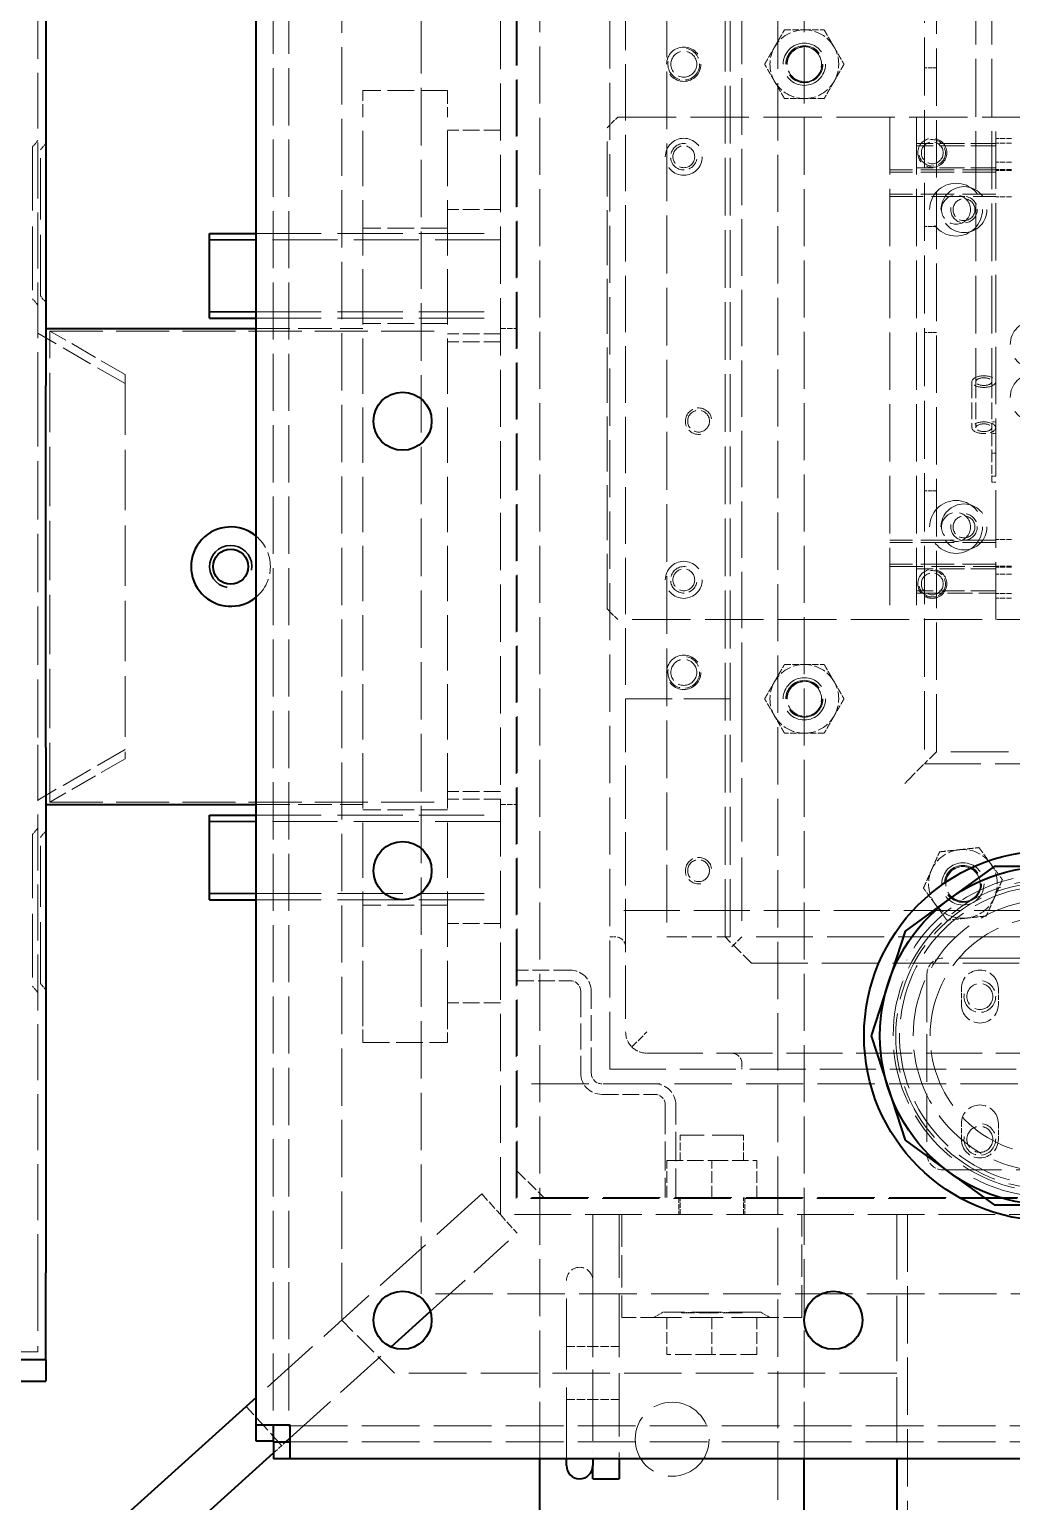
# Model space of a CAD drawing. Header units: millimetres. Extents: x 0 to 5945, y 0 to 4205.
# Drawn here: x 1414.8 to 1600.6, y 2263.7 to 2542 of the extents above; entities that cross this region are included whole.
import ezdxf

# ---------------------------------------------------------------- set-up
doc = ezdxf.new("R2010")
doc.units = ezdxf.units.MM
doc.header["$LTSCALE"] = 5
doc.linetypes.add('DASHED', pattern=[0.2067, 0.1654, -0.0413])
for name, color, linetype, lineweight in [('가려진 것(ISO)', 2, 'DASHED', 18), ('가시적인 것(ISO)', 3, 'Continuous', 40), ('가시적인 좁은 것(ISO)', 3, 'Continuous', 35)]:
    doc.layers.add(name, color=color, linetype=linetype, lineweight=lineweight)

msp = doc.modelspace()

# ---------------------------------------------------------------- linework, layer by layer
at = {"layer": '가려진 것(ISO)', "ltscale": 13.090868}
msp.add_line((1556.376, 2250.457), (1556.376, 2940.457), dxfattribs=at)
at = {"layer": '가려진 것(ISO)', "ltscale": 13.050315}
for p, q in [((1511.376, 2271.757), (1511.376, 2919.157)), ((1561.376, 2271.757), (1561.376, 2919.157))]:
    msp.add_line(p, q, dxfattribs=at)
at = {"layer": '가려진 것(ISO)', "ltscale": 13.064468}
for p, q in [((1460.876, 2912.757), (1460.876, 2278.157)), ((1463.876, 2912.757), (1463.876, 2278.157))]:
    msp.add_line(p, q, dxfattribs=at)
at = {"layer": '가려진 것(ISO)', "ltscale": 13.0844}
msp.add_line((1473.876, 2297.957), (1473.876, 2892.957), dxfattribs=at)
at = {"layer": '가려진 것(ISO)', "ltscale": 13.097809}
msp.add_line((1503.876, 2317.957), (1503.876, 2872.957), dxfattribs=at)
at = {"layer": '가려진 것(ISO)', "ltscale": 12.956211}
msp.add_line((1506.876, 2320.957), (1506.876, 2869.957), dxfattribs=at)
at = {"layer": '가려진 것(ISO)', "ltscale": 12.946771}
msp.add_line((1507.076, 2321.157), (1507.076, 2869.757), dxfattribs=at)
at = {"layer": '가려진 것(ISO)', "ltscale": 13.075485}
msp.add_line((1524.576, 2345.457), (1524.576, 2845.457), dxfattribs=at)
at = {"layer": '가려진 것(ISO)', "ltscale": 13.194353}
for p, q in [((1535.376, 2820.457), (1535.376, 2370.457)), ((1546.376, 2370.457), (1546.376, 2820.457)), ((1547.376, 2370.457), (1547.376, 2820.457)), ((2036.376, 2405.457), (1586.376, 2405.457))]:
    msp.add_line(p, q, dxfattribs=at)
at = {"layer": '가려진 것(ISO)', "ltscale": 13.290483}
msp.add_line((1584.076, 2787.757), (1584.076, 2403.157), dxfattribs=at)
at = {"layer": '가려진 것(ISO)', "ltscale": 13.131522}
for p, q in [((1586.376, 2405.457), (1586.376, 2785.457)), ((1488.876, 2302.957), (1488.876, 2587.957)), ((1577.576, 2525.457), (1577.576, 2430.457)), ((1582.576, 2525.457), (1582.576, 2430.457)), ((1597.576, 2430.457), (1597.576, 2525.457)), ((1578.876, 2287.957), (1483.876, 2287.957))]:
    msp.add_line(p, q, dxfattribs=at)
at = {"layer": '가려진 것(ISO)', "ltscale": 12.901145}
for p, q in [((1527.576, 2655.457), (1527.576, 2415.457)), ((1549.576, 2415.457), (1549.576, 2655.457)), ((1551.376, 2365.457), (2071.376, 2365.457))]:
    msp.add_line(p, q, dxfattribs=at)
at = {"layer": '가려진 것(ISO)', "ltscale": 13.223674}
for p, q in [((1593.826, 2618.459), (1593.826, 2475.437)), ((1596.826, 2618.459), (1596.826, 2475.437))]:
    msp.add_line(p, q, dxfattribs=at)
at = {"layer": '가려진 것(ISO)', "ltscale": 12.787186}
for p, q in [((1416.376, 2573.494), (1416.376, 2474.146)), ((1416.376, 2406.768), (1416.376, 2307.42))]:
    msp.add_line(p, q, dxfattribs=at)
at = {"layer": '가려진 것(ISO)', "ltscale": 0.87606}
for p, q in [((1586.376, 2534.757), (1584.076, 2534.757)), ((1586.376, 2504.757), (1584.076, 2504.757)), ((1586.376, 2484.757), (1584.076, 2484.757)), ((1586.376, 2454.757), (1584.076, 2454.757)), ((1586.376, 2434.757), (1584.076, 2434.757))]:
    msp.add_line(p, q, dxfattribs=at)
at = {"layer": '가려진 것(ISO)', "ltscale": 2.991791}
for p, q in [((1477.876, 2525.457), (1477.876, 2530.457)), ((1493.876, 2530.457), (1493.876, 2525.457)), ((1477.876, 2350.457), (1477.876, 2355.457)), ((1493.876, 2355.457), (1493.876, 2350.457))]:
    msp.add_line(p, q, dxfattribs=at)
at = {"layer": '가려진 것(ISO)', "ltscale": 6.094929}
for p, q in [((1493.876, 2530.457), (1477.876, 2530.457)), ((1493.876, 2504.457), (1477.876, 2504.457)), ((1493.876, 2486.457), (1477.876, 2486.457)), ((1493.876, 2394.457), (1477.876, 2394.457)), ((1493.876, 2376.457), (1477.876, 2376.457)), ((1477.876, 2350.457), (1493.876, 2350.457))]:
    msp.add_line(p, q, dxfattribs=at)
at = {"layer": '가려진 것(ISO)', "ltscale": 12.653046}
for p, q in [((1477.876, 2355.457), (1477.876, 2525.457)), ((1493.876, 2355.457), (1493.876, 2525.457))]:
    msp.add_line(p, q, dxfattribs=at)
at = {"layer": '가려진 것(ISO)', "ltscale": 1.077359}
for p, q in [((1524.076, 2523.457), (1526.076, 2525.457)), ((1526.076, 2430.457), (1524.076, 2432.457))]:
    msp.add_line(p, q, dxfattribs=at)
at = {"layer": '가려진 것(ISO)', "ltscale": 13.3425}
for p, q in [((1526.076, 2525.457), (1788.076, 2525.457)), ((1788.076, 2430.457), (1526.076, 2430.457))]:
    msp.add_line(p, q, dxfattribs=at)
at = {"layer": '가려진 것(ISO)', "ltscale": 3.809293}
for p, q in [((1503.876, 2522.957), (1493.876, 2522.957)), ((1503.876, 2507.957), (1493.876, 2507.957)), ((1503.876, 2484.457), (1493.876, 2484.457)), ((1503.876, 2482.957), (1493.876, 2482.957)), ((1593.076, 2475.437), (1593.076, 2466.716)), ((1593.826, 2475.437), (1593.826, 2466.716)), ((1596.826, 2475.437), (1596.826, 2466.716)), ((1503.876, 2397.957), (1493.876, 2397.957)), ((1503.876, 2396.457), (1493.876, 2396.457)), ((1503.876, 2372.957), (1493.876, 2372.957)), ((1517.076, 2364.157), (1507.076, 2364.157)), ((1507.076, 2362.157), (1517.076, 2362.157)), ((1503.876, 2357.957), (1493.876, 2357.957)), ((1523.076, 2340.657), (1533.076, 2340.657)), ((1462.501, 2274.245), (1455.806, 2281.672))]:
    msp.add_line(p, q, dxfattribs=at)
at = {"layer": '가려진 것(ISO)', "ltscale": 12.578616}
msp.add_line((1524.076, 2432.457), (1524.076, 2523.457), dxfattribs=at)
at = {"layer": '가려진 것(ISO)', "ltscale": 0.592536}
for p, q in [((1416.376, 2521.003), (1415.376, 2519.811)), ((1417.876, 2520.457), (1416.876, 2519.265)), ((1417.876, 2490.457), (1416.876, 2491.649)), ((1416.376, 2489.911), (1415.376, 2491.103)), ((1416.376, 2391.003), (1415.376, 2389.811)), ((1417.876, 2390.457), (1416.876, 2389.265)), ((1416.376, 2359.911), (1415.376, 2361.103)), ((1417.876, 2360.457), (1416.876, 2361.649))]:
    msp.add_line(p, q, dxfattribs=at)
at = {"layer": '가려진 것(ISO)', "ltscale": 14.544446}
for p, q in [((1415.376, 2519.811), (1415.376, 2491.103)), ((1415.376, 2389.811), (1415.376, 2361.103))]:
    msp.add_line(p, q, dxfattribs=at)
at = {"layer": '가려진 것(ISO)', "ltscale": 13.991255}
for p, q in [((1416.876, 2491.649), (1416.876, 2519.265)), ((1416.876, 2361.649), (1416.876, 2389.265))]:
    msp.add_line(p, q, dxfattribs=at)
at = {"layer": '가려진 것(ISO)', "ltscale": 5.71399}
for p, q in [((1597.576, 2520.457), (1582.576, 2520.457)), ((1597.576, 2520.024), (1582.576, 2520.024)), ((1597.576, 2515.89), (1582.576, 2515.89)), ((1597.576, 2440.024), (1582.576, 2440.024)), ((1597.576, 2435.89), (1582.576, 2435.89)), ((1582.576, 2435.457), (1597.576, 2435.457))]:
    msp.add_line(p, q, dxfattribs=at)
at = {"layer": '가려진 것(ISO)', "ltscale": 1.142718}
for p, q in [((1600.576, 2521.407), (1597.576, 2521.407)), ((1600.576, 2520.557), (1597.576, 2520.557)), ((1600.576, 2516.907), (1597.576, 2516.907)), ((1600.576, 2515.557), (1597.576, 2515.557)), ((1600.576, 2515.357), (1597.576, 2515.357)), ((1600.576, 2510.357), (1597.576, 2510.357)), ((1600.576, 2445.557), (1597.576, 2445.557)), ((1600.576, 2440.557), (1597.576, 2440.557)), ((1600.576, 2440.357), (1597.576, 2440.357)), ((1600.576, 2439.007), (1597.576, 2439.007)), ((1600.576, 2435.357), (1597.576, 2435.357)), ((1600.576, 2434.507), (1597.576, 2434.507)), ((1591.076, 2357.657), (1591.076, 2360.657)), ((1598.076, 2360.657), (1598.076, 2357.657)), ((1591.076, 2332.157), (1591.076, 2335.157)), ((1598.076, 2335.157), (1598.076, 2332.157))]:
    msp.add_line(p, q, dxfattribs=at)
at = {"layer": '가려진 것(ISO)', "ltscale": 7.618686}
for p, q in [((1597.576, 2515.457), (1577.576, 2515.457)), ((1597.576, 2515.024), (1577.576, 2515.024)), ((1597.576, 2510.89), (1577.576, 2510.89)), ((1577.576, 2510.457), (1597.576, 2510.457)), ((1597.576, 2445.457), (1577.576, 2445.457)), ((1597.576, 2445.024), (1577.576, 2445.024)), ((1597.576, 2440.89), (1577.576, 2440.89)), ((1577.576, 2440.457), (1597.576, 2440.457)), ((1553.876, 2298.457), (1533.876, 2298.457))]:
    msp.add_line(p, q, dxfattribs=at)
at = {"layer": '가려진 것(ISO)', "ltscale": 14.900823}
for p, q in [((1457.676, 2503.457), (1503.876, 2503.457)), ((1503.876, 2502.252), (1457.676, 2502.252)), ((1457.676, 2488.663), (1503.876, 2488.663)), ((1457.676, 2487.457), (1503.876, 2487.457)), ((1457.676, 2393.457), (1503.876, 2393.457)), ((1503.876, 2392.252), (1457.676, 2392.252)), ((1457.676, 2378.663), (1503.876, 2378.663)), ((1457.676, 2377.457), (1503.876, 2377.457)), ((1578.876, 2317.957), (1578.876, 2271.757))]:
    msp.add_line(p, q, dxfattribs=at)
at = {"layer": '가려진 것(ISO)', "ltscale": 7.257769}
for p, q in [((1432.876, 2475.065), (1416.376, 2484.591)), ((1432.876, 2405.849), (1416.376, 2396.323))]:
    msp.add_line(p, q, dxfattribs=at)
at = {"layer": '가려진 것(ISO)', "ltscale": 13.542133}
msp.add_line((1418.656, 2395.907), (1418.656, 2485.007), dxfattribs=at)
at = {"layer": '가려진 것(ISO)', "ltscale": 12.130395}
for p, q in [((1418.656, 2485.007), (1493.876, 2485.007)), ((1418.656, 2395.907), (1493.876, 2395.907))]:
    msp.add_line(p, q, dxfattribs=at)
at = {"layer": '가려진 것(ISO)', "ltscale": 6.255117}
for p, q in [((1432.876, 2476.797), (1418.656, 2485.007)), ((1432.876, 2404.117), (1418.656, 2395.907))]:
    msp.add_line(p, q, dxfattribs=at)
at = {"layer": '가려진 것(ISO)', "ltscale": 7.694874}
for p, q in [((1457.676, 2485.457), (1477.876, 2485.457)), ((1457.676, 2395.457), (1477.876, 2395.457))]:
    msp.add_line(p, q, dxfattribs=at)
at = {"layer": '가려진 것(ISO)', "ltscale": 1.218906}
for p, q in [((1503.876, 2485.457), (1507.076, 2485.457)), ((1503.876, 2395.457), (1507.076, 2395.457)), ((1537.626, 2321.157), (1537.626, 2317.957)), ((1537.876, 2317.957), (1537.876, 2321.157)), ((1549.876, 2317.957), (1549.876, 2321.157)), ((1550.126, 2321.157), (1550.126, 2317.957))]:
    msp.add_line(p, q, dxfattribs=at)
at = {"layer": '가려진 것(ISO)', "ltscale": 13.808017}
msp.add_line((1432.876, 2476.797), (1432.876, 2404.117), dxfattribs=at)
at = {"layer": '가려진 것(ISO)', "ltscale": 13.307397}
msp.add_line((1416.376, 2474.146), (1416.376, 2406.768), dxfattribs=at)
at = {"layer": '가려진 것(ISO)', "ltscale": 0.285604}
for p, q in [((1597.576, 2467.817), (1596.826, 2467.817)), ((1597.576, 2465.615), (1596.826, 2465.615)), ((1596.826, 2461.94), (1597.576, 2461.94)), ((1596.826, 2457.54), (1597.576, 2457.54)), ((1596.826, 2456.44), (1597.576, 2456.44))]:
    msp.add_line(p, q, dxfattribs=at)
at = {"layer": '가려진 것(ISO)', "ltscale": 0.638755}
msp.add_line((1596.826, 2466.716), (1596.826, 2465.896), dxfattribs=at)
at = {"layer": '가려진 것(ISO)', "ltscale": 0.218159}
msp.add_line((1596.826, 2465.896), (1596.826, 2465.615), dxfattribs=at)
at = {"layer": '가려진 것(ISO)', "ltscale": 2.905358}
msp.add_line((1596.826, 2465.615), (1596.826, 2458.524), dxfattribs=at)
at = {"layer": '가려진 것(ISO)', "ltscale": 1.500412}
msp.add_line((1596.826, 2456.44), (1596.826, 2458.524), dxfattribs=at)
at = {"layer": '가려진 것(ISO)', "ltscale": 12.191582}
msp.add_line((1527.576, 2415.457), (1527.576, 2352.457), dxfattribs=at)
at = {"layer": '가려진 것(ISO)', "ltscale": 10.643445}
msp.add_line((1527.576, 2415.457), (1549.576, 2415.457), dxfattribs=at)
at = {"layer": '가려진 것(ISO)', "ltscale": 14.513788}
for p, q in [((1549.576, 2415.457), (1549.576, 2370.457)), ((1521.376, 2317.957), (1521.376, 2272.957)), ((1526.376, 2317.957), (1526.376, 2272.957))]:
    msp.add_line(p, q, dxfattribs=at)
at = {"layer": '가려진 것(ISO)', "ltscale": 2.292397}
msp.add_line((1586.376, 2405.457), (1584.076, 2403.157), dxfattribs=at)
at = {"layer": '가려진 것(ISO)', "ltscale": 2.182795}
msp.add_line((1581.076, 2400.157), (1584.076, 2403.157), dxfattribs=at)
at = {"layer": '가려진 것(ISO)', "ltscale": 12.937192}
msp.add_line((1584.076, 2403.157), (2038.676, 2403.157), dxfattribs=at)
at = {"layer": '가려진 것(ISO)', "ltscale": 0.377442}
msp.add_line((1581.076, 2400.157), (1580.376, 2399.457), dxfattribs=at)
at = {"layer": '가려진 것(ISO)', "ltscale": 12.820513}
for p, q in [((1789.576, 2375.457), (1524.576, 2375.457)), ((1524.576, 2345.457), (1789.576, 2345.457))]:
    msp.add_line(p, q, dxfattribs=at)
at = {"layer": '가려진 것(ISO)', "ltscale": 0.380839}
for p, q in [((1525.576, 2370.457), (1524.576, 2370.457)), ((1549.576, 2346.457), (1549.576, 2345.457))]:
    msp.add_line(p, q, dxfattribs=at)
at = {"layer": '가려진 것(ISO)', "ltscale": 4.571172}
for p, q in [((1535.376, 2370.457), (1547.376, 2370.457)), ((1416.376, 2291.957), (1404.376, 2291.957))]:
    msp.add_line(p, q, dxfattribs=at)
at = {"layer": '가려진 것(ISO)', "ltscale": 2.693548}
for p, q in [((1551.376, 2365.457), (1546.376, 2370.457)), ((1507.076, 2326.157), (1512.076, 2321.157))]:
    msp.add_line(p, q, dxfattribs=at)
at = {"layer": '가려진 것(ISO)', "ltscale": 1.455164}
msp.add_line((1549.576, 2370.457), (1547.576, 2368.457), dxfattribs=at)
at = {"layer": '가려진 것(ISO)', "ltscale": 13.001935}
msp.add_line((1764.576, 2370.457), (1549.576, 2370.457), dxfattribs=at)
at = {"layer": '가려진 것(ISO)', "ltscale": 14.997581}
msp.add_line((1634.076, 2366.407), (1587.576, 2366.407), dxfattribs=at)
at = {"layer": '가려진 것(ISO)', "ltscale": 10.965973}
msp.add_line((1584.576, 2363.407), (1584.576, 2329.407), dxfattribs=at)
at = {"layer": '가려진 것(ISO)', "ltscale": 5.904459}
for p, q in [((1519.076, 2360.157), (1519.076, 2344.657)), ((1521.076, 2344.657), (1521.076, 2360.157))]:
    msp.add_line(p, q, dxfattribs=at)
at = {"layer": '가려진 것(ISO)', "ltscale": 1.612181}
msp.add_line((1528.748, 2349.629), (1531.576, 2352.457), dxfattribs=at)
at = {"layer": '가려진 것(ISO)', "ltscale": 12.782319}
msp.add_line((1531.576, 2348.457), (1782.576, 2348.457), dxfattribs=at)
at = {"layer": '가려진 것(ISO)', "ltscale": 13.086061}
for p, q in [((2115.676, 2342.657), (1507.076, 2342.657)), ((2115.676, 2321.157), (1507.076, 2321.157))]:
    msp.add_line(p, q, dxfattribs=at)
at = {"layer": '가려진 것(ISO)', "ltscale": 6.666338}
for p, q in [((1535.076, 2338.657), (1535.076, 2321.157)), ((1537.076, 2321.157), (1537.076, 2338.657))]:
    msp.add_line(p, q, dxfattribs=at)
at = {"layer": '가려진 것(ISO)', "ltscale": 7.180437}
msp.add_line((1549.876, 2332.957), (1537.876, 2332.957), dxfattribs=at)
at = {"layer": '가려진 것(ISO)', "ltscale": 1.828409}
for p, q in [((1537.876, 2328.157), (1537.876, 2332.957)), ((1549.876, 2328.157), (1549.876, 2332.957))]:
    msp.add_line(p, q, dxfattribs=at)
at = {"layer": '가려진 것(ISO)', "ltscale": 3.738802}
for p, q in [((1535.376, 2328.157), (1543.876, 2328.157)), ((1543.876, 2328.157), (1552.376, 2328.157)), ((1543.876, 2291.457), (1535.376, 2291.457)), ((1552.376, 2291.457), (1543.876, 2291.457))]:
    msp.add_line(p, q, dxfattribs=at)
at = {"layer": '가려진 것(ISO)', "ltscale": 2.666475}
for p, q in [((1535.376, 2321.157), (1535.376, 2328.157)), ((1543.876, 2321.157), (1543.876, 2328.157)), ((1552.376, 2321.157), (1552.376, 2328.157)), ((1535.376, 2298.457), (1535.376, 2291.457)), ((1543.876, 2298.457), (1543.876, 2291.457)), ((1552.376, 2298.457), (1552.376, 2291.457))]:
    msp.add_line(p, q, dxfattribs=at)
at = {"layer": '가려진 것(ISO)', "ltscale": 13.449444}
msp.add_line((1587.576, 2326.407), (1726.576, 2326.407), dxfattribs=at)
at = {"layer": '가려진 것(ISO)', "ltscale": 13.904486}
msp.add_line((1500.372, 2321.845), (1457.676, 2283.359), dxfattribs=at)
at = {"layer": '가려진 것(ISO)', "ltscale": 1.993861}
msp.add_line((1500.372, 2321.845), (1503.876, 2317.957), dxfattribs=at)
at = {"layer": '가려진 것(ISO)', "ltscale": 13.094662}
msp.add_line((2115.876, 2320.957), (1506.876, 2320.957), dxfattribs=at)
at = {"layer": '가려진 것(ISO)', "ltscale": 1.815332}
msp.add_line((1503.876, 2317.957), (1507.067, 2314.417), dxfattribs=at)
at = {"layer": '가려진 것(ISO)', "ltscale": 12.936202}
msp.add_line((2118.876, 2317.957), (1503.876, 2317.957), dxfattribs=at)
at = {"layer": '가려진 것(ISO)', "ltscale": 7.428217}
for p, q in [((1526.876, 2317.957), (1526.876, 2298.457)), ((1560.876, 2298.457), (1560.876, 2317.957))]:
    msp.add_line(p, q, dxfattribs=at)
at = {"layer": '가려진 것(ISO)', "ltscale": 13.099624}
msp.add_line((1580.876, 2317.957), (1580.876, 2141.957), dxfattribs=at)
at = {"layer": '가려진 것(ISO)', "ltscale": 10.708612}
msp.add_line((1490.626, 2299.597), (1507.067, 2314.417), dxfattribs=at)
at = {"layer": '가려진 것(ISO)', "ltscale": 13.890018}
msp.add_line((1416.376, 2307.42), (1416.376, 2291.957), dxfattribs=at)
at = {"layer": '가려진 것(ISO)', "ltscale": 16.303822}
for p, q in [((1516.376, 2271.757), (1516.376, 2305.457)), ((1521.376, 2305.457), (1521.376, 2271.757))]:
    msp.add_line(p, q, dxfattribs=at)
at = {"layer": '가려진 것(ISO)', "ltscale": 13.164261}
msp.add_line((1747.376, 2302.957), (1488.876, 2302.957), dxfattribs=at)
at = {"layer": '가려진 것(ISO)', "ltscale": 0.761779}
for p, q in [((1532.876, 2298.457), (1534.609, 2299.457)), ((1554.876, 2298.457), (1553.144, 2299.457))]:
    msp.add_line(p, q, dxfattribs=at)
at = {"layer": '가려진 것(ISO)', "ltscale": 0.160235}
for p, q in [((1534.609, 2299.457), (1534.876, 2299.457)), ((1552.876, 2299.457), (1553.144, 2299.457))]:
    msp.add_line(p, q, dxfattribs=at)
at = {"layer": '가려진 것(ISO)', "ltscale": 6.856808}
msp.add_line((1552.876, 2299.457), (1534.876, 2299.457), dxfattribs=at)
at = {"layer": '가려진 것(ISO)', "ltscale": 0.037994}
for p, q in [((1538.126, 2299.457), (1538.126, 2299.357)), ((1539.112, 2299.457), (1539.112, 2299.357)), ((1539.465, 2299.457), (1539.465, 2299.357)), ((1539.797, 2299.457), (1539.797, 2299.357)), ((1539.951, 2299.457), (1539.951, 2299.357)), ((1540.283, 2299.457), (1540.283, 2299.357)), ((1540.914, 2299.457), (1540.914, 2299.357)), ((1541.122, 2299.457), (1541.122, 2299.357)), ((1541.175, 2299.457), (1541.175, 2299.357)), ((1541.375, 2299.457), (1541.375, 2299.357)), ((1541.507, 2299.457), (1541.507, 2299.357)), ((1541.708, 2299.457), (1541.708, 2299.357)), ((1542.656, 2299.457), (1542.656, 2299.357)), ((1542.739, 2299.457), (1542.739, 2299.357)), ((1542.836, 2299.457), (1542.836, 2299.357)), ((1542.856, 2299.457), (1542.856, 2299.357)), ((1542.939, 2299.457), (1542.939, 2299.357)), ((1543.193, 2299.457), (1543.193, 2299.357)), ((1543.304, 2299.457), (1543.304, 2299.357)), ((1543.614, 2299.457), (1543.614, 2299.357)), ((1543.697, 2299.457), (1543.697, 2299.357)), ((1543.758, 2299.457), (1543.758, 2299.357)), ((1543.886, 2299.457), (1543.886, 2299.357)), ((1544.056, 2299.457), (1544.056, 2299.357)), ((1544.26, 2299.457), (1544.26, 2299.357)), ((1544.382, 2299.457), (1544.382, 2299.357)), ((1544.463, 2299.457), (1544.463, 2299.357)), ((1544.578, 2299.457), (1544.578, 2299.357)), ((1544.917, 2299.457), (1544.917, 2299.357)), ((1544.986, 2299.457), (1544.986, 2299.357)), ((1545.115, 2299.457), (1545.115, 2299.357)), ((1545.156, 2299.457), (1545.156, 2299.357)), ((1545.448, 2299.457), (1545.448, 2299.357)), ((1545.488, 2299.457), (1545.488, 2299.357)), ((1545.954, 2299.457), (1545.954, 2299.357)), ((1546.286, 2299.457), (1546.286, 2299.357)), ((1546.637, 2299.457), (1546.637, 2299.357)), ((1546.72, 2299.457), (1546.72, 2299.357)), ((1547.046, 2299.457), (1547.046, 2299.357)), ((1547.085, 2299.457), (1547.085, 2299.357)), ((1547.188, 2299.457), (1547.188, 2299.357)), ((1547.417, 2299.457), (1547.417, 2299.357)), ((1547.534, 2299.457), (1547.534, 2299.357)), ((1547.915, 2299.457), (1547.915, 2299.357)), ((1548.316, 2299.457), (1548.316, 2299.357)), ((1548.533, 2299.457), (1548.533, 2299.357)), ((1549.626, 2299.457), (1549.626, 2299.357))]:
    msp.add_line(p, q, dxfattribs=at)
at = {"layer": '가려진 것(ISO)', "ltscale": 4.380702}
msp.add_line((1549.626, 2299.357), (1538.126, 2299.357), dxfattribs=at)
at = {"layer": '가려진 것(ISO)', "ltscale": 5.387196}
msp.add_line((1483.876, 2287.957), (1473.876, 2297.957), dxfattribs=at)
at = {"layer": '가려진 것(ISO)', "ltscale": 4.188547}
for p, q in [((1533.876, 2298.457), (1526.876, 2298.457)), ((1560.876, 2298.457), (1553.876, 2298.457))]:
    msp.add_line(p, q, dxfattribs=at)
at = {"layer": '가려진 것(ISO)', "ltscale": 12.457311}
msp.add_line((1464.076, 2275.665), (1483.202, 2292.905), dxfattribs=at)
at = {"layer": '가려진 것(ISO)', "ltscale": 1.904597}
for p, q in [((1516.376, 2292.957), (1521.376, 2292.957)), ((1526.376, 2292.957), (1521.376, 2292.957)), ((1516.376, 2282.957), (1521.376, 2282.957)), ((1526.376, 2282.957), (1521.376, 2282.957))]:
    msp.add_line(p, q, dxfattribs=at)
at = {"layer": '가려진 것(ISO)', "ltscale": 13.17814}
for p, q in [((1464.076, 2277.957), (2158.676, 2277.957)), ((1464.076, 2274.957), (2158.676, 2274.957))]:
    msp.add_line(p, q, dxfattribs=at)
at = {"layer": '가려진 것(ISO)', "ltscale": 1.187125}
msp.add_line((1460.976, 2272.87), (1463.291, 2274.957), dxfattribs=at)
at = {"layer": '가려진 것(ISO)', "ltscale": 0.461533}
msp.add_line((1526.376, 2272.957), (1526.376, 2271.757), dxfattribs=at)
at = {"layer": '가려진 것(ISO)', "ltscale": 9.879222}
for centre in [(1538.576, 2535.457), (1538.576, 2420.457)]:
    msp.add_circle(centre, 3.25, dxfattribs=at)
at = {"layer": '가려진 것(ISO)', "ltscale": 12.159042}
for centre in [(1561.376, 2535.457), (1561.376, 2415.457), (1591.376, 2380.457)]:
    msp.add_circle(centre, 4, dxfattribs=at)
at = {"layer": '가려진 것(ISO)', "ltscale": 12.159293}
for centre in [(1561.376, 2535.457), (1561.376, 2415.457), (1591.376, 2380.457)]:
    msp.add_circle(centre, 4, dxfattribs=at)
at = {"layer": '가려진 것(ISO)', "ltscale": 10.639162}
for centre in [(1561.376, 2535.457), (1538.576, 2517.957), (1538.576, 2437.957), (1561.376, 2415.457), (1591.376, 2380.457)]:
    msp.add_circle(centre, 3.5, dxfattribs=at)
at = {"layer": '가려진 것(ISO)', "ltscale": 10.102645}
for centre in [(1561.376, 2535.457), (1561.376, 2415.457), (1591.376, 2380.457)]:
    msp.add_circle(centre, 3.324, dxfattribs=at)
at = {"layer": '가려진 것(ISO)', "ltscale": 5.88435}
for centre, radius in [((1538.576, 2535.457), 2.459), ((1538.576, 2420.457), 2.459), ((1594.576, 2359.157), 2.459), ((1594.576, 2332.157), 2.458)]:
    msp.add_circle(centre, radius, dxfattribs=at)
at = {"layer": '가려진 것(ISO)', "ltscale": 4.94729}
for centre in [(1538.576, 2517.957), (1585.576, 2518.707), (1591.576, 2507.957), (1541.376, 2467.957), (1591.576, 2447.957), (1538.576, 2437.957), (1585.576, 2437.207), (1541.376, 2382.957)]:
    msp.add_circle(centre, 2.067, dxfattribs=at)
at = {"layer": '가려진 것(ISO)', "ltscale": 6.582059}
for centre in [(1585.576, 2518.707), (1590.076, 2507.957), (1590.076, 2447.957), (1585.576, 2437.207)]:
    msp.add_circle(centre, 2.75, dxfattribs=at)
at = {"layer": '가려진 것(ISO)', "ltscale": 15.198803}
for centre in [(1590.076, 2507.957), (1590.076, 2447.957)]:
    msp.add_circle(centre, 5, dxfattribs=at)
at = {"layer": '가려진 것(ISO)', "ltscale": 13.222959}
for centre in [(1591.576, 2507.957), (1591.576, 2447.957)]:
    msp.add_circle(centre, 4.35, dxfattribs=at)
at = {"layer": '가려진 것(ISO)', "ltscale": 13.678923}
for centre, radius in [((1604.827, 2482.457), 4.5), ((1604.827, 2472.457), 4.5), ((1607.676, 2351.757), 22.5)]:
    msp.add_circle(centre, radius, dxfattribs=at)
at = {"layer": '가려진 것(ISO)', "ltscale": 12.81042}
msp.add_circle((1607.676, 2351.757), 29.5, dxfattribs=at)
at = {"layer": '가려진 것(ISO)', "ltscale": 13.562009}
msp.add_circle((1607.676, 2351.757), 29, dxfattribs=at)
at = {"layer": '가려진 것(ISO)', "ltscale": 13.020308}
msp.add_circle((1607.676, 2351.757), 25.7, dxfattribs=at)
at = {"layer": '가려진 것(ISO)', "ltscale": 14.212656}
msp.add_circle((1536.376, 2275.457), 7, dxfattribs=at)
at = {"layer": '가려진 것(ISO)', "ltscale": 2.592872}
for centre, start, end in [((1561.376, 2535.457), 90, 150), ((1561.376, 2535.457), 30, 90), ((1561.376, 2535.457), 150, 210), ((1561.376, 2535.457), 330, 30), ((1561.376, 2535.457), 210, 270), ((1561.376, 2535.457), 270, 330), ((1561.376, 2415.457), 90, 150), ((1561.376, 2415.457), 30, 90), ((1561.376, 2415.457), 150, 210), ((1561.376, 2415.457), 330, 30), ((1561.376, 2415.457), 210, 270), ((1561.376, 2415.457), 270, 330), ((1591.376, 2380.457), 96.07787, 156.07787), ((1591.376, 2380.457), 36.07787, 96.07787), ((1591.376, 2380.457), 156.07787, 216.07787), ((1591.376, 2380.457), 336.07787, 36.07787), ((1591.376, 2380.457), 276.07787, 336.07787), ((1591.376, 2380.457), 216.07787, 276.07787)]:
    msp.add_arc(centre, 6.5, start, end, dxfattribs=at)
at = {"layer": '가려진 것(ISO)', "ltscale": 5.844857}
for centre, start, end in [((1561.376, 2535.457), 350, 260), ((1561.376, 2415.457), 350, 260), ((1591.376, 2380.457), 356.07787, 266.07787)]:
    msp.add_arc(centre, 3.256, start, end, dxfattribs=at)
at = {"layer": '가려진 것(ISO)', "ltscale": 5.385303}
for centre in [(1538.576, 2535.457), (1538.576, 2420.457), (1594.576, 2359.157), (1594.576, 2332.157)]:
    msp.add_arc(centre, 3, 170, 80, dxfattribs=at)
at = {"layer": '가려진 것(ISO)', "ltscale": 4.487736}
for centre, start, end in [((1538.576, 2517.957), 80, 350), ((1585.576, 2518.707), 190, 100), ((1591.576, 2507.957), 170, 80), ((1591.576, 2507.957), 170, 80), ((1541.376, 2467.957), 10, 280), ((1591.576, 2447.957), 170, 80), ((1591.576, 2447.957), 170, 80), ((1538.576, 2437.957), 80, 350), ((1585.576, 2437.207), 190, 100), ((1541.376, 2382.957), 10, 280)]:
    msp.add_arc(centre, 2.5, start, end, dxfattribs=at)
at = {"layer": '가려진 것(ISO)', "ltscale": 5.007146}
msp.add_arc((1452.876, 2440.457), 7.5, 309.79182, 50.20818, dxfattribs=at)
at = {"layer": '가려진 것(ISO)', "ltscale": 12.896696}
msp.add_arc((1607.676, 2351.757), 28.284, 350, 260, dxfattribs=at)
at = {"layer": '가려진 것(ISO)', "ltscale": 12.633936}
msp.add_arc((1607.676, 2351.757), 30.479, 242, 152, dxfattribs=at)
at = {"layer": '가려진 것(ISO)', "ltscale": 1.455164}
for centre in [(1525.576, 2368.457), (1547.576, 2346.457)]:
    msp.add_arc(centre, 2, 0, 90, dxfattribs=at)
at = {"layer": '가려진 것(ISO)', "ltscale": 1.795034}
for centre, start, end in [((1587.576, 2363.407), 90, 180), ((1587.576, 2329.407), 180, 270)]:
    msp.add_arc(centre, 3, start, end, dxfattribs=at)
at = {"layer": '가려진 것(ISO)', "ltscale": 2.393412}
for centre, start, end in [((1517.076, 2360.157), 0, 90), ((1523.076, 2344.657), 180, 270), ((1533.076, 2338.657), 0, 90)]:
    msp.add_arc(centre, 4, start, end, dxfattribs=at)
at = {"layer": '가려진 것(ISO)', "ltscale": 4.188547}
for centre, start, end in [((1594.576, 2360.657), 0, 180), ((1594.576, 2357.657), 180, 0), ((1594.576, 2335.157), 0, 180), ((1594.576, 2332.157), 180, 0)]:
    msp.add_arc(centre, 3.5, start, end, dxfattribs=at)
at = {"layer": '가려진 것(ISO)', "ltscale": 1.196656}
for centre, start, end in [((1517.076, 2360.157), 0, 90), ((1523.076, 2344.657), 180, 270), ((1533.076, 2338.657), 0, 90)]:
    msp.add_arc(centre, 2, start, end, dxfattribs=at)
at = {"layer": '가려진 것(ISO)', "ltscale": 1.612181}
for start, end in [(180, 225), (225, 270)]:
    msp.add_arc((1531.576, 2352.457), 4, start, end, dxfattribs=at)
at = {"layer": '가려진 것(ISO)', "ltscale": 2.991791}
msp.add_arc((1518.876, 2305.457), 2.5, 0, 180, dxfattribs=at)
at = {"layer": '가려진 것(ISO)', "ltscale": 5.385303}
msp.add_ellipse((1595.326, 2475.437), major_axis=(-2.25, 0), ratio=0.4893519, dxfattribs=at)
at = {"layer": '가려진 것(ISO)', "ltscale": 3.590168}
for centre in [(1595.326, 2475.437), (1595.326, 2466.716)]:
    msp.add_ellipse(centre, major_axis=(-1.5, 0), ratio=0.4893519, dxfattribs=at)
at = {"layer": '가려진 것(ISO)', "ltscale": 3.94352}
msp.add_ellipse((1595.326, 2466.716), major_axis=(-2.25, 0), ratio=0.4893519, start_param=3.9826613, end_param=8.5837093, dxfattribs=at)
at = {"layer": '가려진 것(ISO)', "ltscale": 0.720791}
for start_param, end_param in [(0, 0.8410687), (5.4421166, 6.2831853)]:
    msp.add_ellipse((1595.326, 2466.716), major_axis=(2.25, 0), ratio=0.4893519, start_param=start_param, end_param=end_param, dxfattribs=at)
at = {"layer": '가려진 것(ISO)', "ltscale": 1.451393}
for points in [[(1555.747, 2538.707), (1556.618, 2540.215), (1557.624, 2541.957)], [(1557.624, 2541.957), (1559.635, 2541.957), (1561.376, 2541.957)], [(1561.376, 2541.957), (1563.118, 2541.957), (1565.129, 2541.957)], [(1565.129, 2541.957), (1566.135, 2540.215), (1567.006, 2538.707)], [(1553.871, 2535.457), (1554.876, 2537.199), (1555.747, 2538.707)], [(1567.006, 2538.707), (1567.876, 2537.199), (1568.882, 2535.457)], [(1555.747, 2532.207), (1554.876, 2533.715), (1553.871, 2535.457)], [(1568.882, 2535.457), (1567.876, 2533.715), (1567.006, 2532.207)], [(1557.624, 2528.957), (1556.618, 2530.699), (1555.747, 2532.207)], [(1567.006, 2532.207), (1566.135, 2530.699), (1565.129, 2528.957)], [(1561.376, 2528.957), (1559.635, 2528.957), (1557.624, 2528.957)], [(1565.129, 2528.957), (1563.118, 2528.957), (1561.376, 2528.957)], [(1555.747, 2418.707), (1556.618, 2420.215), (1557.624, 2421.957)], [(1557.624, 2421.957), (1559.635, 2421.957), (1561.376, 2421.957)], [(1561.376, 2421.957), (1563.118, 2421.957), (1565.129, 2421.957)], [(1565.129, 2421.957), (1566.135, 2420.215), (1567.006, 2418.707)], [(1553.871, 2415.457), (1554.876, 2417.199), (1555.747, 2418.707)], [(1567.006, 2418.707), (1567.876, 2417.199), (1568.882, 2415.457)], [(1555.747, 2412.207), (1554.876, 2413.715), (1553.871, 2415.457)], [(1568.882, 2415.457), (1567.876, 2413.715), (1567.006, 2412.207)], [(1557.624, 2408.957), (1556.618, 2410.699), (1555.747, 2412.207)], [(1567.006, 2412.207), (1566.135, 2410.699), (1565.129, 2408.957)], [(1561.376, 2408.957), (1559.635, 2408.957), (1557.624, 2408.957)], [(1565.129, 2408.957), (1563.118, 2408.957), (1561.376, 2408.957)], [(1585.435, 2383.093), (1586.141, 2384.685), (1586.957, 2386.523)], [(1586.957, 2386.523), (1588.956, 2386.736), (1590.688, 2386.92)], [(1590.688, 2386.92), (1592.42, 2387.105), (1594.42, 2387.318)], [(1594.42, 2387.318), (1595.604, 2385.692), (1596.63, 2384.285)], [(1583.913, 2379.662), (1584.729, 2381.501), (1585.435, 2383.093)], [(1596.63, 2384.285), (1597.656, 2382.877), (1598.84, 2381.252)], [(1598.84, 2381.252), (1598.024, 2379.413), (1597.318, 2377.821)], [(1586.123, 2376.629), (1585.097, 2378.037), (1583.913, 2379.662)], [(1597.318, 2377.821), (1596.612, 2376.229), (1595.796, 2374.391)], [(1588.333, 2373.596), (1587.149, 2375.222), (1586.123, 2376.629)], [(1592.065, 2373.994), (1590.333, 2373.809), (1588.333, 2373.596)], [(1595.796, 2374.391), (1593.797, 2374.178), (1592.065, 2373.994)]]:
    msp.add_rational_spline(points, [1, 1.0379548493, 1], degree=2, dxfattribs=at)
at = {"layer": '가시적인 것(ISO)'}
for p, q in [((1457.676, 2278.157), (1457.676, 2912.757)), ((1417.876, 2574.008), (1417.876, 2474.659)), ((1448.876, 2487.457), (1448.876, 2503.457)), ((1448.876, 2503.457), (1457.676, 2503.457)), ((1448.876, 2487.457), (1457.676, 2487.457)), ((1417.876, 2485.457), (1457.676, 2485.457)), ((1417.876, 2406.255), (1417.876, 2474.659)), ((1417.876, 2406.255), (1417.876, 2306.907)), ((1417.876, 2395.457), (1457.676, 2395.457)), ((1448.876, 2377.457), (1448.876, 2393.457)), ((1448.876, 2393.457), (1457.676, 2393.457)), ((1597.279, 2383.757), (1588.867, 2377.646)), ((1607.676, 2383.757), (1597.279, 2383.757)), ((1448.876, 2377.457), (1457.676, 2377.457)), ((1588.867, 2377.646), (1580.456, 2371.534)), ((1580.456, 2371.534), (1577.243, 2361.646)), ((1577.243, 2361.646), (1574.03, 2351.757)), ((1574.03, 2351.757), (1577.243, 2341.868)), ((1577.243, 2341.868), (1580.456, 2331.98)), ((1580.456, 2331.98), (1588.867, 2325.868)), ((1588.867, 2325.868), (1597.279, 2319.757)), ((1597.279, 2319.757), (1607.676, 2319.757)), ((1417.876, 2290.457), (1417.876, 2306.907)), ((1483.202, 2292.905), (1490.626, 2299.597)), ((1417.876, 2290.457), (1402.876, 2290.457)), ((1417.876, 2290.457), (1417.876, 2286.457)), ((1177.876, 2286.457), (1417.876, 2286.457)), ((1457.676, 2283.359), (1422.381, 2251.543)), ((1457.676, 2275.057), (1457.676, 2278.157)), ((1457.676, 2278.157), (1458.534, 2278.157)), ((1458.534, 2278.157), (1464.076, 2278.157)), ((1460.876, 2278.157), (1460.876, 2275.057)), ((1463.876, 2278.157), (1463.876, 2277.957)), ((1463.876, 2277.957), (1464.076, 2277.957)), ((1464.076, 2278.157), (1464.076, 2272.614)), ((1460.876, 2275.057), (1457.676, 2275.057)), ((1460.976, 2274.957), (1464.076, 2274.957)), ((1460.976, 2274.957), (1460.976, 2271.757)), ((1463.291, 2274.957), (1464.076, 2275.665)), ((1429.076, 2244.115), (1460.976, 2272.87)), ((1464.076, 2271.757), (1460.976, 2271.757)), ((1464.076, 2272.614), (1464.076, 2271.757)), ((2158.676, 2271.757), (1464.076, 2271.757)), ((1511.376, 2250.457), (1511.376, 2271.757)), ((1516.376, 2270.457), (1516.376, 2271.757)), ((1521.376, 2271.757), (1521.376, 2270.457)), ((1526.376, 2271.757), (1526.376, 2267.957)), ((1561.376, 2250.457), (1561.376, 2271.757)), ((1578.876, 2271.757), (1578.876, 2139.957)), ((1521.376, 2267.957), (1521.376, 2270.457)), ((1521.376, 2267.957), (1526.376, 2267.957))]:
    msp.add_line(p, q, dxfattribs=at)
for centre, radius in [((1485.376, 2467.957), 5.5), ((1452.876, 2440.457), 3.323), ((1485.376, 2382.957), 5.5), ((1607.676, 2351.757), 35), ((1607.676, 2351.757), 32), ((1485.376, 2297.957), 5.5), ((1566.876, 2297.957), 5.5)]:
    msp.add_circle(centre, radius, dxfattribs=at)
for centre, radius, start, end in [((1452.876, 2440.457), 7.5, 50.20818, 309.79182), ((1518.876, 2270.457), 2.5, 180, 0)]:
    msp.add_arc(centre, radius, start, end, dxfattribs=at)
at = {"layer": '가시적인 좁은 것(ISO)'}
for p, q in [((1457.676, 2502.252), (1448.876, 2502.252)), ((1448.876, 2488.663), (1457.676, 2488.663)), ((1457.676, 2392.252), (1448.876, 2392.252)), ((1448.876, 2378.663), (1457.676, 2378.663))]:
    msp.add_line(p, q, dxfattribs=at)
msp.add_arc((1452.876, 2440.457), 4, 350, 260, dxfattribs=at)

doc.saveas('drawing.dxf')
